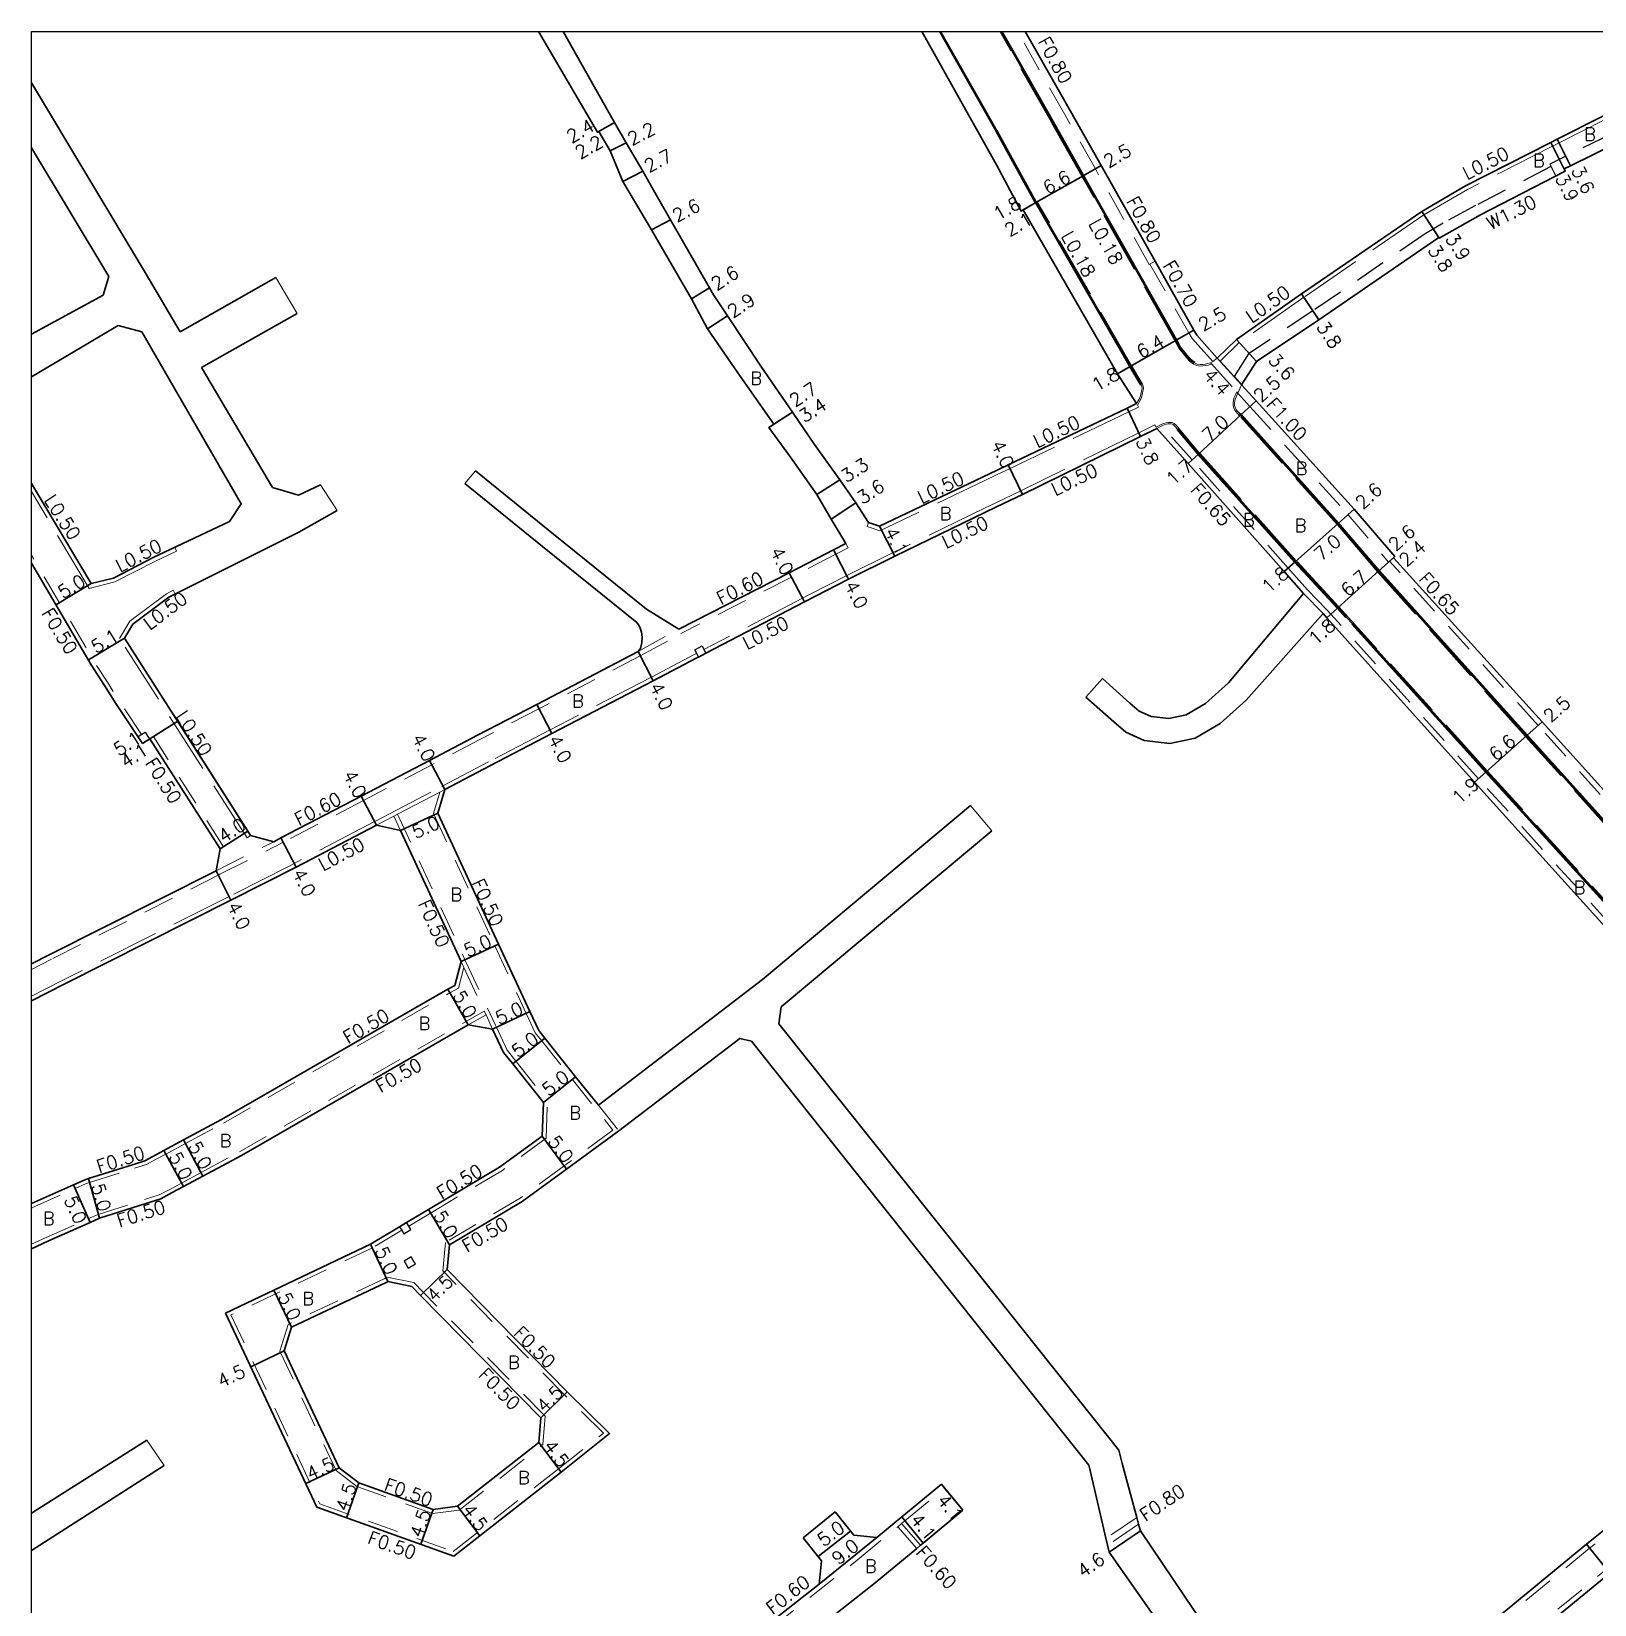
# Model space of a CAD drawing. Header units: metres. Extents: x -3200 to -2400, y -111000 to -110400.
# Drawn here: x -3200 to -3010.1, y -110591.1 to -110400 of the extents above; entities that cross this region are included whole.
import ezdxf

# ---------------------------------------------------------------- set-up
doc = ezdxf.new("R2010")
doc.units = ezdxf.units.M
doc.header["$LTSCALE"] = 2.5
doc.linetypes.add('2232000', pattern=[2.5, 1.5, -1])
doc.linetypes.add('2233000', pattern=[4, 3, -1])
for name, color, linetype, lineweight in [('2101000', 177, 'Continuous', 30), ('2101001', 1, 'Continuous', 30), ('2102000', 191, 'Continuous', 30), ('2102001', 191, 'Continuous', 9), ('2213000', 6, 'Continuous', 9), ('2227000', 3, 'Continuous', 50), ('2232000', 4, '2232000', 9), ('2233000', 62, '2233000', 9), ('9201100', 215, 'Continuous', 30), ('9203500', 155, 'Continuous', 30)]:
    doc.layers.add(name, color=color, linetype=linetype, lineweight=lineweight)
for name, color, linetype in [('2235000', 7, 'Continuous'), ('5107000', 24, '2232000'), ('9201500', 222, 'Continuous'), ('9202100', 82, 'Continuous'), ('999', 7, 'Continuous')]:
    doc.layers.add(name, color=color, linetype=linetype)
doc.styles.add('Dm_Anotation', font='txt.shx', dxfattribs={"bigfont": 'pscdm.shx'})

msp = doc.modelspace()

# ---------------------------------------------------------------- linework, layer by layer
at = {"layer": '2101000'}
for points in [[(-3101.07, -110462.2), (-3102.85, -110459.24), (-3104.58, -110456.24), (-3107.8, -110451.7), (-3110.41, -110448.09), (-3109.82, -110447.71), (-3114.2, -110441.45), (-3117.87, -110436.11), (-3119.83, -110432.5), (-3124.66, -110424.08), (-3128.14, -110418.22), (-3129.71, -110414.51), (-3131.08, -110412.15), (-3131.25, -110412.25), (-3138.39, -110400)], [(-3098.3, -110459.65), (-3099.85, -110457.26), (-3101.79, -110454.47), (-3104.88, -110450.16), (-3107.55, -110446.25), (-3111.37, -110440.65), (-3115.43, -110434.53), (-3117.12, -110432), (-3117.61, -110431.14), (-3122.35, -110422.88), (-3124.26, -110419.55), (-3125.74, -110416.98), (-3127.75, -110413.52), (-3129.16, -110411.06), (-3129.66, -110410.2), (-3135.42, -110400)], [(-3091.83, -110400), (-3082.76, -110416.22)], [(-3079.29, -110400), (-3073.77, -110409.69), (-3070.05, -110416.29), (-3063.5, -110427.9), (-3058.77, -110436.28), (-3058.43, -110436.9), (-3055.93, -110439.67)], [(-3055.93, -110439.67), (-3053.59, -110437.4), (-3045.71, -110431.88), (-3031.1, -110421.87), (-3025.79, -110418.74), (-3015.43, -110413.49), (-3014.63, -110413.08), (-3009.18, -110410.33), (-3004.3, -110407.85)], [(-3007.6, -110413.67), (-3013.02, -110416.31), (-3013.8, -110416.7), (-3013.66, -110416.97), (-3023.94, -110422.29), (-3028.97, -110425.13), (-3029.02, -110425.04), (-3043.58, -110435.02), (-3051.19, -110440.09), (-3052.99, -110442.94)], [(-3082.76, -110416.22), (-3079.78, -110421.83), (-3079.52, -110421.68), (-3068.06, -110441.59), (-3065.74, -110445.21)], [(-3052.99, -110442.94), (-3051.22, -110444.89), (-3039.29, -110458.04), (-3034.37, -110463.8), (-3034.52, -110463.93), (-3016.48, -110483.87), (-2992.16, -110510.78), (-2986.65, -110516.92), (-2971.15, -110534.21), (-2968.41, -110537.27)], [(-3065.74, -110445.21), (-3066.89, -110445.76), (-3081.32, -110452.64), (-3082.76, -110453.33)], [(-3063.29, -110448.22), (-3065.25, -110449.19), (-3079.6, -110456.26), (-3082.76, -110457.76)], [(-3045.45, -110468.27), (-3047.8, -110465.62), (-3059.48, -110452.47), (-3063.29, -110448.22)], [(-3082.76, -110453.33), (-3096.98, -110460.11)], [(-3082.76, -110457.76), (-3095.09, -110463.75), (-3100.74, -110466.54), (-3103.41, -110467.91), (-3106.1, -110469.3), (-3118.07, -110475.53), (-3118.95, -110476), (-3119.24, -110476.15), (-3124.46, -110478.87), (-3136.77, -110485.29), (-3144.23, -110489.18), (-3149.78, -110492.08)], [(-3096.98, -110460.11), (-3098.3, -110459.65)], [(-3101.07, -110462.2), (-3102.56, -110462.98), (-3107.94, -110465.75), (-3121.37, -110472.61)], [(-2970.68, -110551.29), (-2971.11, -110550.82), (-2976.56, -110544.51), (-2979.32, -110541.58), (-2994.84, -110524.27), (-3000.14, -110518.35), (-3024.67, -110491.21), (-3042.62, -110471.23), (-3043.09, -110470.7)], [(-3125.83, -110474.24), (-3126.01, -110474.95), (-3126.31, -110475.32), (-3138.62, -110481.74), (-3145.8, -110485.49), (-3151.65, -110488.55), (-3159.93, -110492.88), (-3169.69, -110497.97), (-3170.57, -110498.43)], [(-3173.37, -110497.68), (-3173.72, -110497.13), (-3182.23, -110483.78), (-3182.77, -110482.94)], [(-3177.08, -110499.3), (-3185.61, -110485.93), (-3186.52, -110486.51)], [(-3150.61, -110494.96), (-3149.78, -110492.08)], [(-3150.61, -110494.96), (-3143.26, -110510.87), (-3139.44, -110519.07), (-3138.36, -110521.37), (-3137.62, -110522.31), (-3133.9, -110526.97), (-3131.13, -110530.43)], [(-3170.57, -110498.43), (-3173.37, -110497.68)], [(-3158.08, -110496.42), (-3167.85, -110501.52)], [(-3155.15, -110497.06), (-3158.08, -110496.42)], [(-3155.15, -110497.06), (-3147.79, -110512.99)], [(-3177.57, -110501.95), (-3177.08, -110499.3)], [(-3167.85, -110501.52), (-3175.77, -110505.53), (-3196.03, -110515.73), (-3200, -110517.77)], [(-3177.57, -110501.95), (-3197.84, -110512.16), (-3200, -110513.27)], [(-3148.56, -110515.88), (-3147.79, -110512.99)], [(-3200, -110542.38), (-3194.88, -110540.1), (-3193.6, -110539.53), (-3193.09, -110539.36), (-3187.62, -110537.62), (-3186.23, -110537.18), (-3185.25, -110536.65), (-3183.9, -110535.93), (-3181.52, -110534.65), (-3176.91, -110532.18), (-3149.42, -110516.36), (-3148.56, -110515.88)], [(-3200, -110547.88), (-3198.02, -110546.97), (-3192.85, -110544.67), (-3191.73, -110544.17), (-3186.1, -110542.39), (-3184.27, -110541.8), (-3182.89, -110541.06), (-3181.53, -110540.33), (-3179.16, -110539.06), (-3174.49, -110536.56), (-3146.93, -110520.69)], [(-3143.97, -110521.18), (-3146.93, -110520.69)], [(-3143.97, -110521.18), (-3142.65, -110524.02), (-3141.52, -110525.42), (-3137.81, -110530.09)], [(-3137.96, -110534.18), (-3137.81, -110530.09)], [(-3137.96, -110534.18), (-3143.13, -110537.97), (-3151.78, -110543.11), (-3154.42, -110544.69), (-3155.28, -110545.2), (-3158.79, -110547.3), (-3176.42, -110555.68)], [(-3128.64, -110533.56), (-3135, -110538.22), (-3140.37, -110542.14), (-3149.21, -110547.4)], [(-3149.51, -110550.38), (-3149.21, -110547.4)], [(-3148.67, -110585.21), (-3135.66, -110575), (-3129.76, -110570.32), (-3134.9, -110565.25), (-3149.51, -110550.38)], [(-2970.68, -110551.29), (-2972, -110552.35), (-2990.92, -110567.57), (-3011.09, -110583.78), (-3026.69, -110596.6), (-3043.38, -110610.32), (-3044.18, -110610.98), (-3047.12, -110609.08), (-3065.28, -110582.14), (-3065.5, -110581.32), (-3065.72, -110580.51)], [(-3156.72, -110551.86), (-3156.89, -110551.96), (-3168.41, -110557.41)], [(-3153.78, -110552.45), (-3156.72, -110551.86)], [(-3138.11, -110568.41), (-3152.72, -110553.54), (-3153.78, -110552.45)], [(-3176.42, -110555.68), (-3165.32, -110579.28)], [(-3169.28, -110560.29), (-3168.41, -110557.41)], [(-3020.88, -110646.28), (-3026.46, -110638.12), (-3040.43, -110617.7), (-3040.52, -110613.8), (-3023.83, -110600.08), (-3008.25, -110587.27), (-2988.1, -110571.07), (-2969.18, -110555.86), (-2966.58, -110555.81)], [(-3169.28, -110560.29), (-3162.6, -110574.49)], [(-3138.35, -110571.4), (-3138.11, -110568.41)], [(-3148.23, -110579.14), (-3138.35, -110571.4)], [(-3162.6, -110574.49), (-3160.22, -110576.32)], [(-3160.22, -110576.32), (-3151.2, -110579.53)], [(-3097.29, -110582.96), (-3094.26, -110580.45), (-3089.45, -110576.48)], [(-3165.32, -110579.28), (-3148.67, -110585.21)], [(-3151.2, -110579.53), (-3148.23, -110579.14)], [(-3108.2, -110596.89), (-3097.51, -110588.45), (-3092.45, -110584.28), (-3091.99, -110583.9), (-3091.65, -110583.62), (-3086.84, -110579.64)], [(-3097.29, -110582.96), (-3100.1, -110582.65), (-3102.35, -110579.85)], [(-3106.25, -110582.98), (-3104, -110585.78), (-3104.31, -110588.6)], [(-3071.84, -110633.54), (-3069.89, -110631.95), (-3050.28, -110615.91), (-3050.02, -110611.92), (-3050.42, -110611.35), (-3069.07, -110584.75), (-3069.27, -110583.89), (-3069.47, -110583.05)], [(-3110.72, -110593.66), (-3104.31, -110588.6)]]:
    msp.add_lwpolyline(points, dxfattribs=at)
at = {"layer": '2101000', "color": 244, "flags": 128}
for points in [[(-3192.74, -110467.07), (-3200, -110454.93)], [(-3186.52, -110486.51), (-3189.73, -110481.62), (-3191.12, -110479.45), (-3192.73, -110476.95), (-3200, -110464.58)], [(-3173.37, -110497.68), (-3173.72, -110497.13), (-3188.71, -110473.72)]]:
    msp.add_lwpolyline(points, dxfattribs=at)
at = {"layer": '2101001'}
for points in [[(-3089.45, -110576.48), (-3089.06, -110576.94), (-3086.84, -110579.64)], [(-3102.35, -110579.85), (-3106.25, -110582.98)]]:
    msp.add_lwpolyline(points, dxfattribs=at)
at = {"layer": '2102000'}
for points in [[(-3186.18, -110429.28), (-3200, -110406.26)], [(-3190.61, -110429.77), (-3200, -110414.15)], [(-3186.18, -110429.28), (-3181.92, -110436.49)], [(-3190.61, -110429.77), (-3191.27, -110432.04)], [(-3181.92, -110436.49), (-3170.33, -110429.9)], [(-3200, -110436.78), (-3191.27, -110432.04)], [(-3179.36, -110440.81), (-3167.7, -110434.26)], [(-3200, -110441.94), (-3189.47, -110435.71)], [(-3186.6, -110436.47), (-3189.47, -110435.71)], [(-3186.6, -110436.47), (-3174.51, -110457.4), (-3175.93, -110459.53), (-3185.22, -110463.92)], [(-3179.36, -110440.81), (-3170.73, -110455.38)], [(-3121.37, -110472.61), (-3125.28, -110470.17), (-3136.59, -110461.07), (-3146.07, -110453.37)], [(-3164.89, -110455.08), (-3167.56, -110456.35), (-3170.73, -110455.38)], [(-3125.83, -110474.24), (-3125.82, -110473.58), (-3125.89, -110472.96), (-3126.08, -110472.37), (-3126.25, -110472.09), (-3126.45, -110471.8), (-3137.91, -110462.57), (-3147.33, -110454.92)], [(-3167.51, -110460.82), (-3162.84, -110458.2)], [(-3167.51, -110460.82), (-3183.33, -110468.73)], [(-3185.22, -110463.92), (-3190.05, -110466.4)], [(-3183.33, -110468.73), (-3187.68, -110471.99)], [(-3045.45, -110468.27), (-3054.59, -110479.14), (-3057.38, -110481.64), (-3059.72, -110483.02), (-3061.83, -110483.46), (-3063.98, -110483.23), (-3065.41, -110482.55), (-3066.57, -110481.6), (-3069.88, -110478.62)], [(-3043.09, -110470.7), (-3052.43, -110481.23), (-3055.6, -110484.07), (-3058.62, -110485.85), (-3061.68, -110486.49), (-3064.8, -110486.15), (-3067.03, -110485.1), (-3068.52, -110483.88), (-3071.89, -110480.85)], [(-3131.13, -110530.43), (-3111.18, -110515.18), (-3085.91, -110494.02)], [(-3108.91, -110518.48), (-3108.67, -110518.3), (-3083.34, -110497.09)], [(-3082.76, -110553.69), (-3109.21, -110520.54), (-3108.91, -110518.48)], [(-3128.64, -110533.56), (-3113.95, -110522.33)], [(-3082.76, -110560.08), (-3112.54, -110522.67), (-3113.95, -110522.33)], [(-3065.72, -110580.51), (-3067.49, -110573.95), (-3067.88, -110572.34), (-3082.76, -110553.69)], [(-3069.47, -110583.05), (-3071.39, -110574.82), (-3071.56, -110574.15), (-3082.76, -110560.08)], [(-3185.99, -110571.12), (-3200, -110579.98)], [(-3183.89, -110574.19), (-3200, -110584.53)]]:
    msp.add_lwpolyline(points, dxfattribs=at)
at = {"layer": '2102000', "flags": 128}
for points in [[(-3190.05, -110466.4), (-3192.74, -110467.07)], [(-3188.71, -110473.72), (-3187.68, -110471.99)]]:
    msp.add_lwpolyline(points, dxfattribs=at)
at = {"layer": '2102001'}
for points in [[(-3170.33, -110429.9), (-3167.7, -110434.26)], [(-3147.33, -110454.92), (-3146.07, -110453.37)], [(-3164.89, -110455.08), (-3162.84, -110458.2)], [(-3069.88, -110478.62), (-3071.89, -110480.85)], [(-3085.91, -110494.02), (-3083.34, -110497.09)], [(-3185.99, -110571.12), (-3183.89, -110574.19)]]:
    msp.add_lwpolyline(points, dxfattribs=at)
at = {"layer": '2213000'}
for points in [[(-3058.72, -110440.26), (-3058.38, -110440.42), (-3058.03, -110440.47), (-3057.69, -110440.45), (-3057.4, -110440.41), (-3057.07, -110440.34), (-3056.8, -110440.26), (-3056.76, -110440.24), (-3056.48, -110440.1), (-3055.93, -110439.67)], [(-3065.74, -110445.21), (-3065.44, -110444.66), (-3065.28, -110444.26), (-3065.17, -110443.85), (-3065.1, -110443.56), (-3065.08, -110443.35), (-3065.11, -110443.11), (-3065.17, -110442.93)], [(-3053.15, -110446.5), (-3053.33, -110446.3), (-3053.51, -110446.09), (-3053.64, -110445.91), (-3053.72, -110445.76), (-3053.79, -110445.57), (-3053.84, -110445.39), (-3053.84, -110445.14), (-3053.8, -110444.87), (-3053.74, -110444.59), (-3053.6, -110444.29), (-3053.44, -110443.93), (-3052.99, -110442.94)], [(-3060.77, -110448.33), (-3061.09, -110447.95), (-3061.28, -110447.76), (-3061.39, -110447.71), (-3061.52, -110447.68), (-3061.68, -110447.67), (-3061.93, -110447.68), (-3062.12, -110447.71), (-3062.38, -110447.78), (-3062.58, -110447.87), (-3062.68, -110447.92), (-3063.29, -110448.22)], [(-3039.52, -110471.97), (-3040.26, -110471.15)]]:
    msp.add_lwpolyline(points, dxfattribs=at)
at = {"layer": '2227000'}
for points in [[(-3089.59, -110400), (-3082.76, -110412.06)], [(-3058.72, -110440.26), (-3059.13, -110439.94), (-3059.43, -110439.63), (-3060.47, -110438.36), (-3060.95, -110437.51), (-3072.23, -110417.52), (-3075.93, -110410.96), (-3082.16, -110400)], [(-3065.17, -110442.93), (-3066.51, -110440.69), (-3077.96, -110420.79), (-3081.57, -110414.2), (-3082.76, -110412.06)], [(-2971.33, -110537.62), (-2973, -110535.89), (-2988.51, -110518.59), (-2993.97, -110512.51), (-3018.34, -110485.54), (-3036.31, -110465.53), (-3041.23, -110459.77), (-3053.08, -110446.57), (-3053.15, -110446.5)], [(-3040.26, -110471.15), (-3041.28, -110470.02), (-3046.47, -110464.41), (-3058.21, -110451.33), (-3060.77, -110448.33)], [(-2970, -110549.02), (-2977.83, -110540.24), (-2993.35, -110522.93), (-2998.77, -110516.88), (-3023.27, -110489.93), (-3039.52, -110471.97)]]:
    msp.add_lwpolyline(points, dxfattribs=at)
at = {"layer": '2232000'}
for points in [[(-3063.5, -110427.9), (-3064.2, -110428.29), (-3070.75, -110416.69), (-3074.47, -110410.09), (-3080.21, -110400)], [(-3064.11, -110428.25), (-3059.38, -110436.62), (-3059, -110437.31), (-3056.48, -110440.1)], [(-3056.76, -110440.24), (-3056.64, -110440.37), (-3053.57, -110443.78), (-3053.44, -110443.93)], [(-3055.93, -110439.67), (-3055.6, -110440.04), (-3053.89, -110441.93)], [(-3053.44, -110443.93), (-3051.97, -110445.57), (-3040.04, -110458.7), (-3035.12, -110464.46)], [(-3044.96, -110467.84), (-3047.32, -110465.19), (-3058.99, -110452.03), (-3062.68, -110447.92)], [(-3100.79, -110462.73), (-3102.29, -110463.51), (-3107.67, -110466.28), (-3121.09, -110473.14)], [(-3101.07, -110462.2), (-3100.79, -110462.73)], [(-3035.12, -110464.46), (-3034.52, -110463.93)], [(-2921.62, -110590.06), (-2926.09, -110585.31), (-2943.49, -110565.83), (-2958.91, -110548.85), (-2963.6, -110543.7), (-2964.67, -110542.48), (-2964.8, -110542.34), (-2968.84, -110537.77), (-2968.9, -110537.7), (-2971.63, -110534.65), (-2987.13, -110517.36), (-2992.64, -110511.22), (-3016.96, -110484.31), (-3035.01, -110464.36)], [(-3045.45, -110468.27), (-3043.09, -110470.7)], [(-3044.96, -110467.84), (-3042.61, -110470.26)], [(-2970.22, -110550.83), (-2970.62, -110550.39), (-2976.08, -110544.07), (-2978.84, -110541.14), (-2994.36, -110523.83), (-2999.66, -110517.91), (-3024.19, -110490.77), (-3042.14, -110470.79), (-3042.61, -110470.26)], [(-3126.31, -110475.32), (-3121.37, -110472.61)], [(-3126.03, -110475.85), (-3121.09, -110473.14)], [(-3126.03, -110475.85), (-3138.34, -110482.27), (-3145.52, -110486.02), (-3151.37, -110489.08), (-3159.65, -110493.41), (-3169.42, -110498.5), (-3170.3, -110498.96)], [(-3176.66, -110499.03), (-3185.19, -110485.66), (-3185.61, -110485.93)], [(-3151.14, -110495.01), (-3150.39, -110492.4)], [(-3155.96, -110495.31), (-3155.51, -110495.08)], [(-3155.96, -110495.31), (-3155.15, -110497.06)], [(-3155.51, -110495.08), (-3147.34, -110512.78)], [(-3151.14, -110495.01), (-3143.71, -110511.08), (-3139.89, -110519.28), (-3138.79, -110521.63), (-3138.01, -110522.62), (-3134.29, -110527.28), (-3129.36, -110533.47)], [(-3177.57, -110501.95), (-3170.57, -110498.43)], [(-3177.3, -110502.49), (-3177.1, -110502.39), (-3170.59, -110499.11), (-3170.3, -110498.96)], [(-3177.08, -110499.3), (-3176.66, -110499.03)], [(-3177.3, -110502.49), (-3197.57, -110512.7), (-3200, -110513.94)], [(-3147.79, -110512.99), (-3147.46, -110513.69), (-3144.99, -110519), (-3144.77, -110519.45), (-3143.97, -110521.18)], [(-3147.34, -110512.78), (-3147.23, -110513), (-3143.64, -110520.71), (-3143.51, -110520.97)], [(-3148.13, -110516.22), (-3147.46, -110513.69)], [(-3200, -110542.93), (-3199.94, -110542.9), (-3194.68, -110540.56), (-3193.42, -110540), (-3192.94, -110539.83), (-3187.47, -110538.1), (-3186.04, -110537.64), (-3185.01, -110537.09), (-3183.66, -110536.37), (-3181.28, -110535.1), (-3176.67, -110532.62), (-3149.18, -110516.8), (-3148.13, -110516.22)], [(-3200, -110547.33), (-3198.23, -110546.52), (-3193.05, -110544.21), (-3191.91, -110543.7), (-3186.25, -110541.91), (-3184.47, -110541.34), (-3183.12, -110540.62), (-3181.77, -110539.89), (-3179.39, -110538.62), (-3174.73, -110536.12), (-3144.99, -110519)], [(-3146.93, -110520.69), (-3144.77, -110519.45)], [(-3143.51, -110520.97), (-3142.22, -110523.75), (-3141.13, -110525.11), (-3137.3, -110529.92)], [(-3137.47, -110534.44), (-3137.3, -110529.92)], [(-3131.13, -110530.43), (-3128.64, -110533.56)], [(-3137.47, -110534.44), (-3142.85, -110538.39), (-3151.52, -110543.54), (-3154.17, -110545.12)], [(-3129.36, -110533.47), (-3135.3, -110537.81), (-3140.64, -110541.73), (-3149.69, -110547.1)], [(-3155.02, -110545.63), (-3158.55, -110547.75), (-3175.76, -110555.92)], [(-3150.03, -110550.57), (-3149.69, -110547.1)], [(-3156.81, -110551.33), (-3157.13, -110551.52), (-3168.83, -110557.06)], [(-3153.53, -110551.99), (-3156.81, -110551.33)], [(-3148.76, -110584.64), (-3135.97, -110574.61), (-3130.51, -110570.28), (-3135.25, -110565.61), (-3150.03, -110550.57)], [(-2970.3, -110551.76), (-2971.62, -110552.82), (-2990.55, -110568.03), (-3010.71, -110584.25), (-3026.31, -110597.07), (-3043, -110610.79), (-3043.8, -110611.45), (-3049.91, -110616.38), (-3069.51, -110632.41), (-3071.46, -110634), (-3074.68, -110636.63), (-3075.83, -110637.58), (-3077.99, -110639.36), (-3082.76, -110643.27)], [(-3137.59, -110568.22), (-3152.36, -110553.19), (-3153.53, -110551.99)], [(-3041.13, -110613.52), (-3024.21, -110599.61), (-3008.63, -110586.81), (-2988.48, -110570.6), (-2969.55, -110555.39)], [(-3175.76, -110555.92), (-3164.95, -110578.88)], [(-3169.81, -110560.33), (-3168.83, -110557.06)], [(-3169.81, -110560.33), (-3163, -110574.81)], [(-3137.87, -110571.66), (-3137.59, -110568.22)], [(-3148.03, -110579.62), (-3137.87, -110571.66)], [(-3163, -110574.81), (-3160.46, -110576.76)], [(-3110.35, -110594.13), (-3099.69, -110585.71), (-3094.76, -110581.65), (-3094.3, -110581.26), (-3093.88, -110580.92), (-3089.06, -110576.94), (-3089.45, -110576.48)], [(-3160.46, -110576.76), (-3151.26, -110580.04)], [(-3164.95, -110578.88), (-3148.76, -110584.64)], [(-3151.26, -110580.04), (-3148.03, -110579.62)], [(-3094.76, -110581.65), (-3092.45, -110584.28)], [(-3094.3, -110581.26), (-3091.99, -110583.9)], [(-3065.72, -110580.51), (-3069.47, -110583.05)], [(-3065.5, -110581.32), (-3069.27, -110583.89)]]:
    msp.add_lwpolyline(points, dxfattribs=at)
at = {"layer": '2232000', "color": 244, "flags": 128}
msp.add_lwpolyline([(-3186.64, -110485.41), (-3189.31, -110481.34), (-3190.7, -110479.18), (-3192.3, -110476.68), (-3200, -110463.6)], dxfattribs=at)
at = {"layer": '2232000', "flags": 128}
msp.add_lwpolyline([(-3097.29, -110582.96), (-3104.31, -110588.6)], dxfattribs=at)
at = {"layer": '2233000'}
for points in [[(-3056.64, -110440.37), (-3056.68, -110440.4), (-3056.73, -110440.42), (-3057.02, -110440.52), (-3057.37, -110440.59), (-3057.68, -110440.63), (-3058.03, -110440.65), (-3058.43, -110440.59), (-3058.81, -110440.42), (-3059.25, -110440.08), (-3059.56, -110439.75), (-3060.62, -110438.47), (-3061.11, -110437.6), (-3072.38, -110417.61), (-3076.09, -110411.05), (-3082.37, -110400)], [(-3004.3, -110407.85), (-3004.07, -110408.3), (-3008.96, -110410.77), (-3014.4, -110413.53), (-3015.2, -110413.94), (-3025.55, -110419.18), (-3030.84, -110422.29), (-3045.43, -110432.29), (-3053.27, -110437.79), (-3055.6, -110440.04)], [(-3065.64, -110445.41), (-3065.28, -110444.74), (-3065.11, -110444.32), (-3065, -110443.9), (-3064.92, -110443.59), (-3064.9, -110443.34), (-3064.93, -110443.08), (-3065, -110442.85), (-3066.35, -110440.59), (-3077.81, -110420.7), (-3077.96, -110420.79)], [(-2994.1, -110512.63), (-3018.47, -110485.66), (-3036.45, -110465.65), (-3041.36, -110459.89), (-3053.22, -110446.69), (-3053.46, -110446.42), (-3053.65, -110446.21), (-3053.79, -110446.01), (-3053.89, -110445.83), (-3053.96, -110445.63), (-3054.02, -110445.42), (-3054.02, -110445.13), (-3053.98, -110444.83), (-3053.91, -110444.53), (-3053.77, -110444.22), (-3053.6, -110443.85), (-3053.57, -110443.78)], [(-3065.52, -110445.66), (-3066.68, -110446.21), (-3081.11, -110453.1), (-3082.76, -110453.88)], [(-3065.64, -110445.41), (-3065.52, -110445.66)], [(-3063.51, -110447.77), (-3065.48, -110448.74), (-3079.82, -110455.81), (-3082.76, -110457.21)], [(-3063.37, -110448.06), (-3063.51, -110447.77)], [(-2998.64, -110516.76), (-3023.13, -110489.81), (-3041.15, -110469.9), (-3046.34, -110464.29), (-3058.08, -110451.21), (-3060.95, -110447.83), (-3061.17, -110447.62), (-3061.33, -110447.54), (-3061.49, -110447.5), (-3061.68, -110447.49), (-3061.95, -110447.5), (-3062.16, -110447.54), (-3062.44, -110447.61), (-3062.66, -110447.71), (-3062.76, -110447.76), (-3063.37, -110448.06)], [(-3082.76, -110453.88), (-3083.17, -110454.08), (-3096.95, -110460.65)], [(-3082.76, -110457.21), (-3084.21, -110457.91), (-3095.31, -110463.3), (-3100.96, -110466.09), (-3105.48, -110468.41), (-3106.33, -110468.85)], [(-3098.3, -110459.65), (-3098.47, -110460.12)], [(-3096.95, -110460.65), (-3098.47, -110460.12)], [(-3182.58, -110462.67), (-3182.36, -110463.12), (-3185, -110464.37), (-3189.87, -110466.87), (-3192.98, -110467.65)], [(-3182.55, -110468.34), (-3182.77, -110467.89), (-3183.6, -110468.3), (-3188.06, -110471.65), (-3189.3, -110473.73)], [(-3106.33, -110468.85), (-3118.3, -110475.09)], [(-3119.18, -110475.55), (-3119.47, -110475.7), (-3124.69, -110478.42), (-3137, -110484.85), (-3144.46, -110488.74), (-3150.01, -110491.64)], [(-3158.31, -110495.98), (-3158.12, -110495.88), (-3150.16, -110491.72), (-3150.01, -110491.64)], [(-3155.51, -110495.08), (-3150.39, -110492.4), (-3149.78, -110492.08)], [(-3158.31, -110495.98), (-3168.08, -110501.07)], [(-3158.08, -110496.42), (-3155.96, -110495.31)], [(-3168.08, -110501.07), (-3168.71, -110501.4), (-3175.99, -110505.08), (-3196.26, -110515.28), (-3200, -110517.2)]]:
    msp.add_lwpolyline(points, dxfattribs=at)
at = {"layer": '2233000', "color": 244}
for points in [[(-3192.98, -110467.65), (-3200, -110455.9)], [(-3173.37, -110497.68), (-3173.8, -110497.95), (-3189.3, -110473.73)]]:
    msp.add_lwpolyline(points, dxfattribs=at)
at = {"layer": '2235000'}
for points in [[(-3118.95, -110476), (-3119.18, -110475.55), (-3119.42, -110475.11), (-3118.53, -110474.65), (-3118.3, -110475.09), (-3118.07, -110475.53)], [(-3155.28, -110545.2), (-3155.02, -110545.63), (-3154.77, -110546.06), (-3153.91, -110545.55), (-3154.17, -110545.12), (-3154.42, -110544.69)], [(-3154.73, -110549.37), (-3154.47, -110549.8), (-3154.22, -110550.23), (-3153.36, -110549.72), (-3153.62, -110549.29), (-3153.87, -110548.86)]]:
    msp.add_lwpolyline(points, close=True, dxfattribs=at)
at = {"layer": '2235000', "color": 244}
msp.add_lwpolyline([(-3187.05, -110485.65), (-3186.19, -110485.13), (-3185.67, -110485.98), (-3186.52, -110486.51)], close=True, dxfattribs=at)
at = {"layer": '5107000'}
for points in [[(-3000.04, -110408.13), (-3000.11, -110408.19), (-3001.6, -110409.25), (-3002.6, -110409.96), (-3008.16, -110412.5), (-3013.6, -110415.14), (-3015.55, -110416.13), (-3014.82, -110417.57)], [(-3015.41, -110416.41), (-3024.56, -110421.15), (-3028.49, -110423.29), (-3030.66, -110424.59), (-3044.31, -110433.94), (-3052.14, -110439.16), (-3053.89, -110441.93), (-3052.99, -110442.94)]]:
    msp.add_lwpolyline(points, dxfattribs=at)
at = {"layer": '9201100'}
for points in [[(-3129.16, -110411.06), (-3131.25, -110412.25)], [(-3129.16, -110411.06), (-3131.08, -110412.15)], [(-3127.75, -110413.52), (-3129.71, -110414.51)], [(-3015.43, -110413.49), (-3013.66, -110416.97)], [(-3014.63, -110413.08), (-3013.02, -110416.31)], [(-3125.74, -110416.98), (-3128.14, -110418.22)], [(-3072.23, -110417.52), (-3077.96, -110420.79)], [(-3070.05, -110416.29), (-3072.23, -110417.52)], [(-3077.96, -110420.79), (-3079.78, -110421.83)], [(-3077.96, -110420.79), (-3079.52, -110421.68)], [(-3122.35, -110422.88), (-3124.66, -110424.08)], [(-3031.1, -110421.87), (-3028.97, -110425.13)], [(-3029.02, -110425.04), (-3031.1, -110421.87)], [(-3117.61, -110431.14), (-3119.83, -110432.5)], [(-3045.71, -110431.88), (-3043.58, -110435.02)], [(-3115.43, -110434.53), (-3117.87, -110436.11)], [(-3058.77, -110436.28), (-3060.95, -110437.51)], [(-3060.95, -110437.51), (-3066.51, -110440.69)], [(-3053.59, -110437.4), (-3051.19, -110440.09)], [(-3066.51, -110440.69), (-3068.06, -110441.59)], [(-3055.93, -110439.67), (-3052.99, -110442.94)], [(-3107.55, -110446.25), (-3110.41, -110448.09)], [(-3107.55, -110446.25), (-3109.82, -110447.71)], [(-3066.89, -110445.76), (-3065.25, -110449.19)], [(-3053.08, -110446.57), (-3058.21, -110451.33)], [(-3051.22, -110444.89), (-3053.08, -110446.57)], [(-3058.21, -110451.33), (-3059.48, -110452.47)], [(-3081.32, -110452.64), (-3079.6, -110456.26)], [(-3104.58, -110456.24), (-3101.79, -110454.47)], [(-3102.85, -110459.24), (-3099.85, -110457.26)], [(-3041.23, -110459.77), (-3039.29, -110458.04)], [(-3046.47, -110464.41), (-3041.23, -110459.77)], [(-3096.98, -110460.11), (-3095.09, -110463.75)], [(-3102.56, -110462.98), (-3100.74, -110466.54)], [(-3034.37, -110463.8), (-3036.31, -110465.53)], [(-3107.94, -110465.75), (-3106.1, -110469.3)], [(-3047.8, -110465.62), (-3046.47, -110464.41)], [(-3036.31, -110465.53), (-3041.28, -110470.02)], [(-3036.31, -110465.53), (-3034.52, -110463.93)], [(-3041.28, -110470.02), (-3042.62, -110471.23)], [(-3126.31, -110475.32), (-3124.46, -110478.87)], [(-3138.62, -110481.74), (-3136.77, -110485.29)], [(-3018.34, -110485.54), (-3016.48, -110483.87)], [(-3023.27, -110489.93), (-3018.34, -110485.54)], [(-3149.78, -110492.08), (-3151.65, -110488.55)], [(-3024.67, -110491.21), (-3023.27, -110489.93)], [(-3158.08, -110496.42), (-3159.93, -110492.88)], [(-3150.61, -110494.96), (-3155.15, -110497.06)], [(-3177.08, -110499.3), (-3173.72, -110497.13)], [(-3169.69, -110497.97), (-3167.85, -110501.52)], [(-3177.57, -110501.95), (-3175.77, -110505.53)], [(-3147.79, -110512.99), (-3143.26, -110510.87)], [(-3146.93, -110520.69), (-3149.42, -110516.36)], [(-3143.97, -110521.18), (-3139.44, -110519.07)], [(-3137.62, -110522.31), (-3141.52, -110525.42)], [(-3137.81, -110530.09), (-3133.9, -110526.97)], [(-3137.96, -110534.18), (-3135, -110538.22)], [(-3183.9, -110535.93), (-3181.53, -110540.33)], [(-3181.52, -110534.65), (-3179.16, -110539.06)], [(-3192.85, -110544.67), (-3194.88, -110540.1)], [(-3193.09, -110539.36), (-3191.73, -110544.17)], [(-3149.21, -110547.4), (-3151.78, -110543.11)], [(-3156.72, -110551.86), (-3158.79, -110547.3)], [(-3149.51, -110550.38), (-3152.72, -110553.54)], [(-3168.41, -110557.41), (-3170.56, -110552.9)], [(-3169.28, -110560.29), (-3173.35, -110562.2)], [(-3138.11, -110568.41), (-3134.9, -110565.25)], [(-3138.35, -110571.4), (-3135.66, -110575)], [(-3162.6, -110574.49), (-3166.67, -110576.4)], [(-3160.22, -110576.32), (-3161.73, -110580.56)], [(-3089.45, -110576.48), (-3086.84, -110579.64)], [(-3151.2, -110579.53), (-3152.71, -110583.77)], [(-3148.23, -110579.14), (-3145.54, -110582.76)], [(-3094.26, -110580.45), (-3091.65, -110583.62)], [(-3104.42, -110585.26), (-3100.48, -110582.19)], [(-3065.28, -110582.14), (-3069.07, -110584.75)], [(-3011.09, -110583.78), (-3008.25, -110587.27)]]:
    msp.add_lwpolyline(points, dxfattribs=at)
at = {"layer": '9201100', "color": 244}
for points in [[(-3192.74, -110467.07), (-3197.03, -110469.64)], [(-3188.71, -110473.72), (-3193.09, -110476.34)]]:
    msp.add_lwpolyline(points, dxfattribs=at)
at = {"layer": '9201100', "color": 244, "flags": 128}
for points in [[(-3186.52, -110486.51), (-3182.23, -110483.78)], [(-3185.61, -110485.93), (-3182.23, -110483.78)]]:
    msp.add_lwpolyline(points, dxfattribs=at)
at = {"layer": '9201100', "flags": 128}
msp.add_lwpolyline([(-3097.29, -110582.96), (-3104.31, -110588.6)], dxfattribs=at)
at = {"layer": '999'}
msp.add_lwpolyline([(-3200, -110400), (-2400, -110400), (-2400, -111000), (-3200, -111000)], close=True, dxfattribs=at)

# ---------------------------------------------------------------- texts
at = {"layer": '9201500', "style": 'Dm_Anotation'}
for s, rotation, p in [('2.4', 29.5922, (-3134.42, -110413.62)), ('2.2', 26.8962, (-3127.08, -110413.9)), ('2.2', 29.5922, (-3133.37, -110415.57)), ('2.5', 29.4338, (-3069.18, -110416.63)), ('2.7', 27.329, (-3125.03, -110417.2)), ('6.6', 29.6217, (-3076.54, -110419.86)), ('3.9', 296.8713, (-3014.92, -110417.81)), ('3.6', 296.4804, (-3012.97, -110416.83)), ('2.6', 27.3125, (-3121.61, -110423.23)), ('1.8', 29.9967, (-3082.56, -110423.02)), ('2.1', 29.9967, (-3081.19, -110424.99)), ('3.9', 303.2391, (-3028.29, -110425.17)), ('3.8', 303.2391, (-3030.43, -110426.56)), ('2.6', 31.5638, (-3116.8, -110431.52)), ('2.9', 33.0572, (-3114.8, -110434.87)), ('2.5', 29.4351, (-3057.65, -110436.46)), ('6.4', 29.7503, (-3065.17, -110439.8)), ('3.8', 304.1665, (-3043.96, -110435.88)), ('1.8', 30.2319, (-3070.58, -110443.8)), ('3.6', 311.7012, (-3049.84, -110439.99)), ('2.7', 32.7504, (-3107.26, -110445.69)), ('4.4', 311.9933, (-3057.74, -110441.85)), ('2.5', 41.9909, (-3050.65, -110445.16)), ('3.4', 32.7504, (-3106.1, -110447.6)), ('7.0', 42.8628, (-3056.89, -110449.96)), ('4.0', 295.4992, (-3083.45, -110450.15)), ('3.8', 295.4958, (-3065.88, -110449.77)), ('3.3', 32.5271, (-3101, -110454.89)), ('1.7', 41.994, (-3061.26, -110455.27)), ('3.6', 33.4723, (-3099.03, -110457.53)), ('2.6', 41.7131, (-3038.29, -110458.15)), ('2.6', 41.7184, (-3034.26, -110463.23)), ('4.1', 297.3784, (-3096.43, -110460.78)), ('7.0', 41.4901, (-3043.3, -110464.42)), ('4.0', 297.4455, (-3110.32, -110463.17)), ('2.4', 41.7184, (-3032.97, -110465.13)), ('1.8', 42.1615, (-3049.63, -110468.35)), ('6.7', 42.1571, (-3040.05, -110468.77)), ('4.0', 297.1662, (-3101.27, -110467.26)), ('1.8', 41.9227, (-3043.96, -110474.68)), ('4.0', 297.5489, (-3124.98, -110479.59)), ('2.5', 41.7282, (-3015.43, -110484.05)), ('4.0', 297.8914, (-3153.86, -110485.85)), ('4.0', 297.5435, (-3137.29, -110486.01)), ('6.6', 41.7284, (-3022.06, -110488.72)), ('4.0', 297.5615, (-3162.2, -110490.27)), ('1.9', 42.248, (-3026.51, -110493.97)), ('4.0', 32.7924, (-3176.66, -110498.63)), ('5.0', 24.8025, (-3153.32, -110498.12)), ('4.0', 297.5137, (-3168.37, -110502.24)), ('4.0', 296.7529, (-3176.3, -110506.24)), ('5.0', 24.9973, (-3147.02, -110512.52)), ('5.0', 299.9531, (-3148.89, -110517.09)), ('5.0', 24.9996, (-3143.19, -110520.71)), ('5.0', 38.5658, (-3140.88, -110524.78)), ('5.0', 38.5537, (-3137.17, -110529.45)), ('5.0', 306.2009, (-3137.34, -110534.85)), ('5.0', 298.207, (-3183.38, -110536.67)), ('5.0', 298.2083, (-3181.01, -110535.4)), ('5.0', 285.8683, (-3192.75, -110540.2)), ('5.0', 293.9871, (-3196.07, -110541.89)), ('5.0', 300.8821, (-3151.23, -110543.83)), ('5.0', 294.4018, (-3158.32, -110548.08)), ('4.5', 44.4889, (-3151.06, -110554.45)), ('5.0', 295.4367, (-3170.09, -110553.67)), ('4.5', 25.1862, (-3176.95, -110564.78)), ('4.5', 44.4755, (-3137.71, -110567.88)), ('4.5', 306.71, (-3137.88, -110571.86)), ('4.5', 25.1993, (-3166.13, -110576.04)), ('4.5', 70.409, (-3161.61, -110579.91)), ('4.1', 309.5174, (-3090.09, -110578.5)), ('4.5', 70.4187, (-3152.59, -110583.12)), ('4.5', 306.6273, (-3147.76, -110579.61)), ('5.0', 37.8892, (-3103.74, -110584.16)), ('4.1', 309.5266, (-3093.34, -110580.85)), ('9.0', 38.7901, (-3101.97, -110586.39)), ('4.6', 34.5329, (-3072.24, -110587.9))]:
    msp.add_text(s, height=1.6, rotation=rotation, dxfattribs=at).set_placement(p)
at = {"layer": '9201500', "color": 244, "style": 'Dm_Anotation'}
for s, rotation, p in [('5.0', 31.5322, (-3196.17, -110468.99)), ('5.1', 31.5322, (-3192.14, -110475.64)), ('5.1', 32.5206, (-3189.38, -110488.12)), ('4.1', 32.5206, (-3188.54, -110489.55))]:
    msp.add_text(s, height=1.6, rotation=rotation, dxfattribs=at).set_placement(p)
at = {"layer": '9202100', "style": 'Dm_Anotation'}
for p in [(-3011.38, -110413.28), (-3017.57, -110416.48), (-3112.69, -110442.93), (-3046.41, -110453.88), (-3089.66, -110459.37), (-3052.81, -110460.12), (-3046.53, -110460.81), (-3134.33, -110482.14), (-3012.64, -110504.8), (-3149.11, -110505.63), (-3152.98, -110521.3), (-3134.68, -110532.16), (-3177.14, -110535.55), (-3198.62, -110544.99), (-3167.12, -110554.73), (-3142.12, -110562.47), (-3140.9, -110576.48), (-3098.76, -110587.24)]:
    msp.add_text('B', height=1.6, dxfattribs=at).set_placement(p)
at = {"layer": '9203500', "style": 'Dm_Anotation'}
for s, rotation, p in [('F0.80', 299.111, (-3077.8, -110401.23)), ('L0.50', 26.8682, (-3025.62, -110418.05)), ('F0.80', 299.4343, (-3067.04, -110420.63)), ('W1.30', 26.8704, (-3022.72, -110424.14)), ('L0.18', 299.4343, (-3071.62, -110423.34)), ('L0.18', 299.4343, (-3074.96, -110424.85)), ('F0.70', 299.4343, (-3062.61, -110428.42)), ('L0.50', 35.0719, (-3051.78, -110435.48)), ('F1.00', 311.729, (-3050.08, -110445.39)), ('L0.50', 25.5002, (-3077.82, -110450.6)), ('L0.50', 25.5002, (-3091.88, -110457.4)), ('L0.50', 25.5002, (-3075.65, -110456.43)), ('F0.65', 311.729, (-3059.31, -110455.77)), ('L0.50', 25.9089, (-3088.92, -110462.84)), ('L0.50', 27.1936, (-3189.28, -110465.73)), ('F0.60', 27.1047, (-3116.24, -110469.71)), ('F0.65', 311.729, (-3031.57, -110466.59)), ('L0.50', 36.8931, (-3185.66, -110472.79)), ('L0.50', 27.5517, (-3113.09, -110475.14)), ('F0.50', 302.5171, (-3186.25, -110488.89)), ('F0.60', 27.5517, (-3167.52, -110496.54)), ('L0.50', 27.5517, (-3164.62, -110502.02)), ('F0.50', 294.8088, (-3146.58, -110503.4)), ('F0.50', 294.8089, (-3153.1, -110505.97)), ('F0.50', 29.9256, (-3161.56, -110523.04)), ('F0.50', 29.9244, (-3157.6, -110529)), ('F0.50', 17.5876, (-3191.81, -110538.71)), ('F0.50', 30.7095, (-3150.19, -110541.96)), ('F0.50', 17.5658, (-3189.32, -110545.29)), ('F0.50', 30.7072, (-3147.08, -110548.38)), ('F0.50', 314.4907, (-3141.54, -110558.25)), ('F0.50', 314.4907, (-3145.82, -110563.31)), ('F0.50', 340.4074, (-3157.29, -110577.2)), ('F0.80', 34.1843, (-3064.66, -110581.07)), ('F0.50', 340.4074, (-3159.3, -110583.63)), ('F0.60', 311.2002, (-3092.64, -110584.85)), ('F0.60', 38.2964, (-3109.97, -110592.4))]:
    msp.add_text(s, height=1.6, rotation=rotation, dxfattribs=at).set_placement(p)
at = {"layer": '9203500', "color": 244, "style": 'Dm_Anotation'}
for s, rotation, p in [('L0.50', 303.1042, (-3198.52, -110456.95)), ('F0.50', 301.5843, (-3198.83, -110470.69)), ('L0.50', 303.1042, (-3182.54, -110483.19))]:
    msp.add_text(s, height=1.6, rotation=rotation, dxfattribs=at).set_placement(p)

doc.saveas('drawing.dxf')
